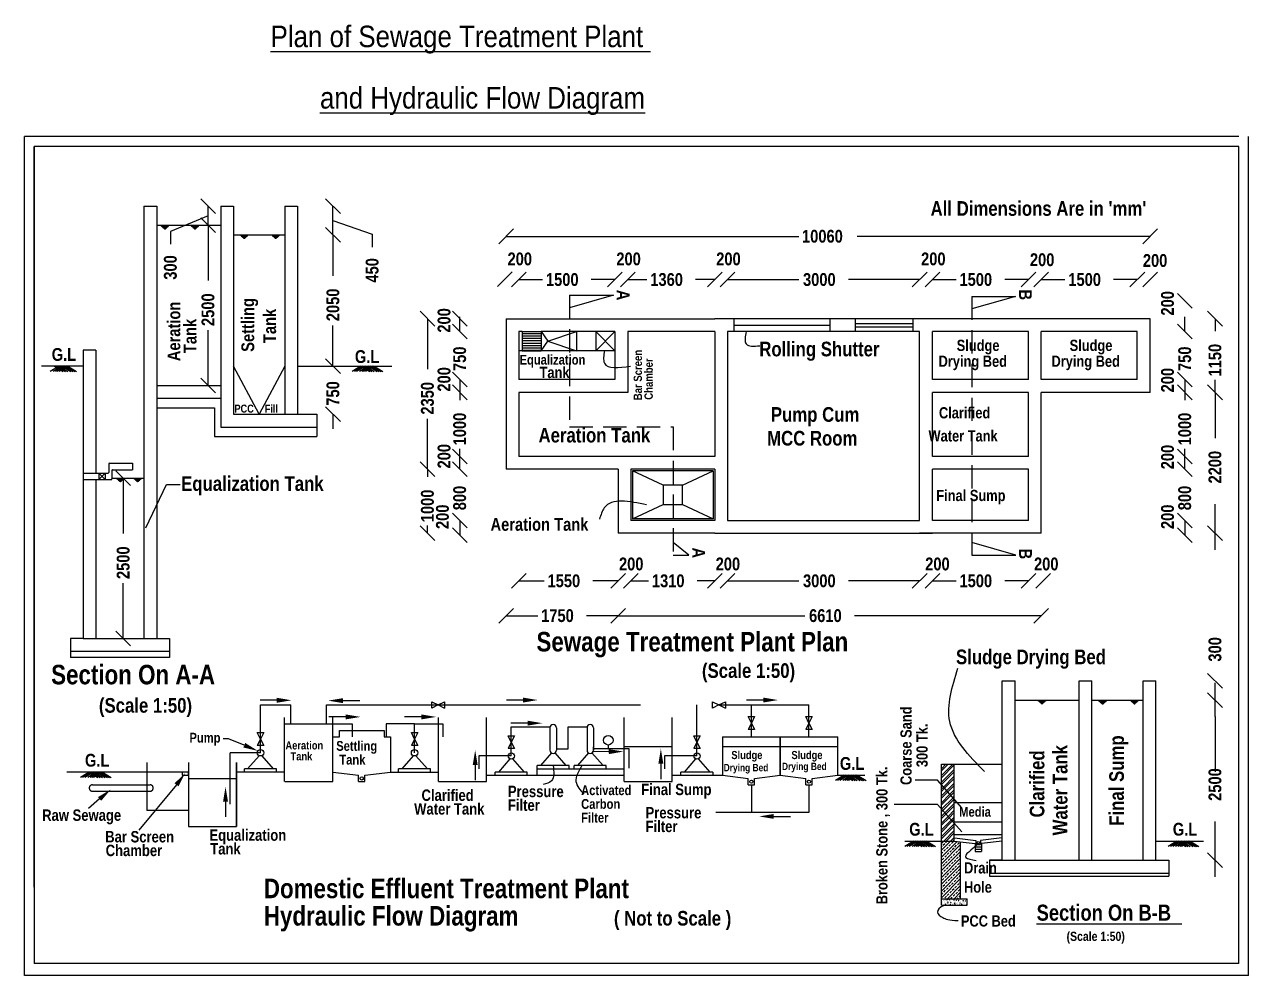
# Model space of a CAD drawing. Header units: metres. Extents: x 13.4 to 75.8, y 48.8 to 110.6.
# Drawn here: x 64.06 to 75.75, y 86.1 to 95.17 of the extents above; entities that cross this region are included whole.
import ezdxf

# ---------------------------------------------------------------- set-up
doc = ezdxf.new("R2010")
doc.units = ezdxf.units.M
doc.header["$MEASUREMENT"] = 0
doc.linetypes.add('ACAD_ISO02W100', pattern=[15, 12, -3])
doc.styles.add('HEAD', font='bgothm.ttf', dxfattribs={"width": 0.9, "height": 12})
doc.styles.get("Standard").update_dxf_attribs({"font": 'swisscb.ttf'})

# ---------------------------------------------------------------- blocks, each defined once
blk = doc.blocks.new('A$C4A1C751A')
for p, q in [((626.32, 432.45), (0, 432.45)), ((631.35, 0), (631.35, 432.45)), ((5.03, 427.42), (5.03, 6.2)), ((624.59, 427.42), (5.03, 427.42)), ((626.32, 427.42), (5.03, 427.42)), ((626.32, 6.2), (626.32, 427.42)), ((61.63, 396.64), (61.63, 173.75)), ((61.63, 396.64), (68.24, 396.64)), ((68.24, 396.64), (68.24, 173.75)), ((94.67, 391.68), (75.27, 383.6)), ((94.67, 386.73), (94.67, 396.64)), ((101.26, 396.64), (101.26, 282.72)), ((101.26, 396.64), (107.86, 396.64)), ((107.86, 396.64), (107.86, 289.32)), ((134.28, 396.64), (134.28, 289.32)), ((134.28, 396.64), (140.88, 396.64)), ((140.88, 396.64), (140.88, 289.32)), ((159.13, 381.78), (159.13, 396.64)), ((68.24, 386.73), (101.26, 386.73)), ((94.67, 386.73), (94.67, 358.25)), ((159.13, 389.21), (179.34, 382.1)), ((75.27, 383.6), (75.27, 377)), ((107.86, 381.78), (134.28, 381.78)), ((159.13, 381.78), (159.13, 360.73)), ((179.34, 382.1), (179.34, 375.5)), ((248.42, 381.02), (399.49, 381.02)), ((580.59, 381.02), (429.52, 381.02)), ((255.02, 358.72), (267.25, 358.72)), ((304.55, 358.72), (292.32, 358.72)), ((311.15, 358.72), (321.07, 358.72)), ((356.06, 358.72), (346.14, 358.72)), ((362.66, 358.72), (399.37, 358.72)), ((461.72, 358.72), (425.01, 358.72)), ((468.33, 358.72), (480.56, 358.72)), ((517.86, 358.72), (505.62, 358.72)), ((524.46, 358.72), (536.69, 358.72)), ((573.99, 358.72), (561.76, 358.72)), ((303.76, 350.63), (281.11, 344.16)), ((281.11, 350.63), (303.76, 350.63)), ((488.6, 350.06), (511.24, 350.06)), ((511.24, 350.06), (488.6, 343.59)), ((159.13, 314.09), (159.13, 335.14)), ((207.85, 338.57), (207.85, 312.57)), ((224.5, 331.97), (224.5, 339.56)), ((248.42, 338.57), (248.42, 260.98)), ((248.42, 338.57), (356.06, 338.57)), ((580.59, 338.57), (356.06, 338.57)), ((365.97, 331.97), (365.97, 338.57)), ((365.97, 335.27), (415.49, 335.27)), ((415.49, 331.97), (415.49, 338.57)), ((428.7, 331.97), (428.7, 338.57)), ((428.7, 336.1), (458.42, 336.1)), ((458.42, 331.97), (458.42, 338.57)), ((580.59, 300.6), (580.59, 338.57)), ((598.48, 331.97), (598.48, 339.56)), ((614.08, 338.57), (614.08, 332.12)), ((94.67, 304.18), (94.67, 332.66)), ((255.02, 331.97), (255.02, 307.2)), ((256.67, 331.97), (255.02, 331.97)), ((256.67, 331.97), (256.67, 322.06)), ((256.67, 331.97), (266.58, 331.97)), ((266.58, 330.8), (256.67, 330.8)), ((266.58, 329.56), (256.67, 329.56)), ((266.58, 328.32), (256.67, 328.32)), ((304.55, 331.97), (266.58, 331.97)), ((266.58, 331.97), (266.58, 322.06)), ((266.58, 331.97), (269.88, 327.01)), ((269.88, 327.01), (284.74, 331.97)), ((284.74, 331.97), (284.74, 322.06)), ((294.64, 331.97), (294.64, 322.06)), ((294.64, 322.06), (304.55, 331.97)), ((294.64, 331.97), (304.55, 322.06)), ((304.55, 331.97), (304.55, 307.2)), ((311.15, 331.97), (311.15, 300.6)), ((356.06, 331.97), (311.15, 331.97)), ((356.06, 331.97), (356.06, 267.58)), ((362.66, 331.97), (362.66, 234.56)), ((461.72, 331.97), (362.66, 331.97)), ((428.7, 334.44), (458.42, 334.44)), ((461.72, 234.56), (461.72, 331.97)), ((468.33, 307.2), (468.33, 331.97)), ((517.86, 331.97), (468.33, 331.97)), ((517.86, 307.2), (517.86, 331.97)), ((573.99, 331.97), (524.46, 331.97)), ((524.46, 307.2), (524.46, 331.97)), ((573.99, 307.2), (573.99, 331.97)), ((30.27, 322.34), (30.27, 173.75)), ((36.87, 322.34), (30.27, 322.34)), ((36.87, 322.34), (36.87, 258.94)), ((304.55, 322.06), (255.02, 322.06)), ((266.58, 327.08), (256.67, 327.08)), ((266.58, 325.85), (256.67, 325.85)), ((266.58, 324.61), (256.67, 324.61)), ((266.58, 323.37), (256.67, 323.37)), ((266.58, 322.13), (256.67, 322.13)), ((256.67, 322.06), (266.58, 322.06)), ((266.58, 322.06), (269.88, 327.01)), ((269.88, 327.01), (284.74, 322.06)), ((159.13, 314.09), (159.13, 321.68)), ((30.27, 314.09), (8.79, 314.09)), ((17.81, 314.09), (13.3, 311.28)), ((19.32, 314.09), (14.8, 311.28)), ((15.5, 314.09), (20.01, 311.28)), ((20.47, 314.09), (15.96, 311.28)), ((16.65, 314.09), (21.17, 311.28)), ((21.4, 314.09), (16.89, 311.28)), ((22.33, 314.09), (17.81, 311.28)), ((17.81, 314.09), (22.33, 311.28)), ((19.32, 314.09), (23.83, 311.28)), ((20.47, 314.09), (24.99, 311.28)), ((21.4, 314.09), (25.92, 311.28)), ((22.33, 314.09), (26.84, 311.28)), ((121.07, 289.32), (107.86, 314.09)), ((134.28, 314.09), (121.07, 289.32)), ((140.88, 314.09), (189.46, 314.09)), ((173.55, 314.09), (169.04, 311.28)), ((174.69, 314.09), (170.18, 311.28)), ((175.85, 314.09), (171.34, 311.28)), ((177.36, 314.09), (172.84, 311.28)), ((173.54, 314.09), (178.05, 311.28)), ((178.52, 314.09), (174, 311.28)), ((174.69, 314.09), (179.21, 311.28)), ((179.44, 314.09), (174.93, 311.28)), ((175.85, 314.09), (180.37, 311.28)), ((180.37, 314.09), (175.85, 311.28)), ((177.36, 314.09), (181.87, 311.28)), ((178.52, 314.09), (183.03, 311.28)), ((179.44, 314.09), (183.96, 311.28)), ((180.37, 314.09), (184.88, 311.28)), ((68.24, 304.18), (101.26, 304.18)), ((224.5, 307.2), (224.5, 299.61)), ((304.55, 307.2), (255.02, 307.2)), ((517.86, 307.2), (468.33, 307.2)), ((573.99, 307.2), (524.46, 307.2)), ((598.48, 307.2), (598.48, 299.61)), ((614.08, 300.6), (614.08, 307.05)), ((68.24, 297.58), (101.26, 297.58)), ((224.5, 300.6), (224.5, 296.62)), ((311.15, 300.6), (255.02, 300.6)), ((255.02, 300.6), (255.02, 267.58)), ((517.86, 300.6), (468.33, 300.6)), ((468.33, 267.58), (468.33, 300.6)), ((517.86, 267.58), (517.86, 300.6)), ((524.46, 227.96), (524.46, 300.6)), ((580.59, 300.6), (524.46, 300.6)), ((598.48, 300.6), (598.48, 296.62)), ((614.08, 300.6), (614.08, 277.07)), ((68.24, 292.62), (97.96, 292.62)), ((97.96, 292.62), (97.96, 277.77)), ((107.86, 289.32), (134.28, 289.32)), ((134.28, 289.32), (140.88, 289.32)), ((140.88, 289.32), (150.79, 289.32)), ((150.79, 289.32), (150.79, 277.77)), ((159.13, 289.32), (159.13, 281.73)), ((207.85, 260.98), (207.85, 286.98)), ((101.26, 282.72), (150.79, 282.72)), ((97.96, 277.77), (150.79, 277.77)), ((224.5, 267.58), (224.5, 271.56)), ((598.48, 267.58), (598.48, 271.56)), ((224.5, 260.98), (224.5, 268.57)), ((356.06, 267.58), (255.02, 267.58)), ((517.86, 267.58), (468.33, 267.58)), ((598.48, 260.98), (598.48, 268.57)), ((30.27, 258.94), (36.87, 258.94)), ((36.87, 258.94), (43.14, 258.94)), ((38.36, 258.94), (38.36, 255.64)), ((38.36, 258.94), (41.66, 255.64)), ((38.36, 255.64), (41.66, 258.94)), ((41.66, 258.94), (41.66, 255.64)), ((43.47, 263.7), (43.47, 259.27)), ((43.8, 264.03), (55.67, 264.03)), ((45.12, 260.39), (45.12, 255.97)), ((45.45, 260.73), (55.67, 260.73)), ((55.67, 264.03), (55.67, 260.73)), ((207.85, 260.98), (207.85, 257)), ((306.2, 260.98), (248.42, 260.98)), ((306.2, 260.98), (306.2, 227.96)), ((356.06, 260.98), (312.8, 260.98)), ((312.8, 260.98), (312.8, 234.56)), ((355.23, 260.15), (313.63, 260.15)), ((313.63, 260.15), (313.63, 235.39)), ((329.48, 252.72), (313.63, 260.15)), ((339.38, 252.72), (355.23, 260.15)), ((355.23, 260.15), (355.23, 235.39)), ((356.06, 260.98), (356.06, 234.56)), ((468.33, 234.56), (468.33, 260.98)), ((517.86, 260.98), (468.33, 260.98)), ((517.86, 234.56), (517.86, 260.98)), ((30.27, 255.64), (36.87, 255.64)), ((36.87, 255.64), (36.87, 173.75)), ((36.87, 255.64), (44.79, 255.64)), ((45.12, 256.3), (61.63, 256.3)), ((50.93, 256.3), (50.93, 227.82)), ((62.68, 230.85), (73.22, 253.09)), ((73.22, 253.09), (80.29, 253.09)), ((339.38, 252.72), (329.48, 252.72)), ((329.48, 252.72), (329.48, 242.82)), ((339.38, 242.82), (339.38, 252.72)), ((313.63, 235.39), (329.48, 242.82)), ((329.48, 242.82), (339.38, 242.82)), ((339.38, 242.82), (355.23, 235.39)), ((614.08, 219.43), (614.08, 242.96)), ((224.5, 234.56), (224.5, 226.97)), ((356.06, 234.56), (312.8, 234.56)), ((355.23, 235.39), (313.63, 235.39)), ((362.66, 234.56), (461.72, 234.56)), ((517.86, 234.56), (468.33, 234.56)), ((598.48, 234.56), (598.48, 226.97)), ((207.85, 227.96), (207.85, 231.93)), ((356.06, 227.96), (306.2, 227.96)), ((356.06, 227.96), (468.33, 227.96)), ((524.46, 227.96), (461.72, 227.96)), ((342.69, 216.67), (334.57, 223.15)), ((511.27, 216.67), (488.63, 223.15)), ((334.57, 216.67), (342.69, 216.67)), ((488.6, 216.67), (511.27, 216.67)), ((50.93, 173.75), (50.93, 202.24)), ((255.02, 203.41), (268.08, 203.41)), ((306.2, 203.41), (293.14, 203.41)), ((312.8, 203.41), (321.9, 203.41)), ((356.06, 203.41), (346.97, 203.41)), ((362.66, 203.41), (399.37, 203.41)), ((461.72, 203.41), (425.01, 203.41)), ((468.33, 203.41), (480.56, 203.41)), ((517.86, 203.41), (505.62, 203.41)), ((248.42, 185.46), (264.77, 185.46)), ((306.2, 185.46), (289.84, 185.46)), ((306.2, 185.46), (402.48, 185.46)), ((524.46, 185.46), (428.18, 185.46)), ((30.27, 173.75), (23.66, 173.75)), ((23.66, 173.75), (23.66, 167.15)), ((30.27, 173.75), (68.24, 173.75)), ((68.24, 173.75), (74.84, 173.75)), ((74.84, 173.75), (74.84, 163.85)), ((23.66, 167.15), (74.84, 167.15)), ((23.66, 167.15), (23.66, 163.85)), ((74.84, 163.85), (23.66, 163.85)), ((504.34, 59.41), (504.34, 151.86)), ((504.34, 151.86), (510.94, 151.86)), ((510.94, 59.41), (510.94, 151.86)), ((543.96, 59.41), (543.96, 151.86)), ((543.96, 151.86), (550.56, 151.86)), ((550.56, 59.41), (550.56, 151.86)), ((576.98, 59.41), (576.98, 151.86)), ((576.98, 151.86), (583.58, 151.86)), ((583.58, 59.41), (583.58, 151.86)), ((614.08, 143.33), (614.08, 150.93)), ((130.15, 141.87), (121.51, 141.87)), ((155.81, 129.66), (155.81, 139.49)), ((164.27, 141.69), (172.91, 141.69)), ((210.07, 137.84), (210.07, 141.14)), ((210.07, 141.14), (213.37, 139.49)), ((213.37, 139.49), (210.07, 137.84)), ((213.37, 139.49), (216.68, 141.14)), ((213.37, 139.49), (216.68, 137.84)), ((216.68, 141.14), (216.68, 137.84)), ((257.19, 141.99), (248.55, 141.99)), ((354.9, 141.14), (358.2, 139.49)), ((354.9, 137.84), (354.9, 141.14)), ((358.2, 139.49), (354.9, 137.84)), ((358.2, 139.49), (361.5, 141.14)), ((358.2, 139.49), (361.5, 137.84)), ((361.5, 141.14), (361.5, 137.84)), ((381.07, 141.99), (372.43, 141.99)), ((510.94, 141.96), (543.96, 141.96)), ((550.56, 141.96), (576.98, 141.96)), ((614.08, 133.43), (614.08, 143.33)), ((134.11, 99.94), (134.11, 132.96)), ((165.67, 133.3), (157.03, 133.3)), ((159.11, 99.94), (159.11, 132.96)), ((204.7, 133.3), (196.06, 133.3)), ((213.59, 99.94), (213.59, 132.96)), ((238.36, 99.94), (238.36, 132.96)), ((309.35, 99.94), (309.35, 132.96)), ((334.11, 99.94), (334.11, 132.96)), ((374.94, 130.13), (373.28, 133.44)), ((373.28, 133.44), (376.59, 133.44)), ((376.59, 133.44), (374.94, 130.13)), ((403, 133.44), (406.3, 133.44)), ((404.65, 130.13), (403, 133.44)), ((406.3, 133.44), (404.65, 130.13)), ((614.08, 133.43), (614.08, 104.95)), ((134.34, 129.66), (159.11, 129.66)), ((159.11, 129.66), (169.01, 129.66)), ((162.41, 123.06), (162.41, 126.36)), ((162.41, 126.36), (185.52, 126.36)), ((169.01, 129.66), (169.01, 123.06)), ((185.52, 126.36), (185.52, 123.06)), ((259.51, 130.07), (250.87, 130.07)), ((271.06, 127.69), (271.06, 116.14)), ((274.36, 127.69), (274.36, 116.14)), ((280.35, 116.76), (280.35, 128.16)), ((280.35, 128.16), (290.24, 128.16)), ((290.17, 127.69), (290.17, 116.14)), ((293.47, 127.69), (293.47, 116.14)), ((374.94, 130.13), (373.28, 126.83)), ((376.59, 126.83), (373.28, 126.83)), ((374.94, 130.13), (376.59, 126.83)), ((404.65, 130.13), (403, 126.83)), ((406.3, 126.83), (403, 126.83)), ((404.65, 130.13), (406.3, 126.83)), ((105.32, 122.06), (102.46, 122.06)), ((113.38, 118.7), (105.32, 122.06)), ((120.08, 125.18), (123.38, 125.18)), ((121.73, 121.88), (120.08, 125.18)), ((121.73, 121.88), (120.08, 118.58)), ((123.38, 125.18), (121.73, 121.88)), ((121.73, 121.88), (123.38, 118.58)), ((159.11, 123.06), (162.41, 123.06)), ((185.52, 123.06), (188.83, 123.06)), ((188.83, 123.06), (188.83, 104.9)), ((201.21, 121.88), (199.56, 125.18)), ((199.56, 125.18), (202.86, 125.18)), ((201.21, 121.88), (199.56, 118.58)), ((202.86, 125.18), (201.21, 121.88)), ((201.21, 121.88), (202.86, 118.58)), ((251.11, 120.23), (249.46, 123.53)), ((249.46, 123.53), (252.76, 123.53)), ((251.11, 120.23), (249.46, 116.93)), ((252.76, 123.53), (251.11, 120.23)), ((251.11, 120.23), (252.76, 116.93)), ((345.22, 123.53), (348.52, 123.53)), ((346.87, 120.23), (345.22, 123.53)), ((346.87, 120.23), (345.22, 116.93)), ((348.52, 123.53), (346.87, 120.23)), ((346.87, 120.23), (348.52, 116.93)), ((360.08, 123.06), (360.08, 103.25)), ((360.08, 123.06), (389.79, 123.06)), ((389.79, 103.25), (389.79, 123.06)), ((389.79, 123.06), (419.51, 123.06)), ((389.79, 123.06), (389.79, 103.25)), ((419.51, 103.25), (419.51, 123.06)), ((123.38, 118.58), (120.08, 118.58)), ((202.86, 118.58), (199.56, 118.58)), ((252.76, 116.93), (249.46, 116.93)), ((271.82, 114.74), (266.1, 108.2)), ((273.59, 114.74), (279.31, 108.2)), ((274.36, 116.76), (280.35, 116.76)), ((290.94, 114.74), (285.22, 108.2)), ((292.7, 114.74), (298.42, 108.2)), ((293.47, 116.14), (293.47, 117.79)), ((301.41, 115.4), (293.75, 115.37)), ((301.08, 118.81), (301.08, 116.96)), ((309.35, 118.11), (334.11, 118.11)), ((348.52, 116.93), (345.22, 116.93)), ((360.08, 118.11), (389.79, 118.11)), ((389.79, 118.11), (419.51, 118.11)), ((63.12, 109.85), (63.12, 85.09)), ((84.58, 109.85), (84.58, 76.83)), ((109.35, 109.85), (109.35, 76.83)), ((109.35, 76.83), (109.35, 109.85)), ((121.04, 113.3), (115.12, 106.55)), ((122.42, 113.3), (128.33, 106.55)), ((200.52, 113.3), (194.6, 106.55)), ((201.9, 113.3), (207.81, 106.55)), ((232.47, 108.59), (232.47, 100.63)), ((250.42, 111.65), (244.51, 104.9)), ((251.8, 111.65), (257.72, 104.9)), ((280.96, 108.2), (264.45, 108.2)), ((264.45, 103.25), (264.45, 108.2)), ((280.96, 106.55), (280.96, 108.2)), ((283.56, 106.55), (283.56, 108.2)), ((300.07, 108.2), (283.56, 108.2)), ((300.07, 106.55), (300.07, 108.2)), ((328.23, 109.25), (328.23, 101.29)), ((346.18, 111.65), (340.27, 104.9)), ((347.56, 111.65), (353.47, 104.9)), ((472.97, 36.29), (472.97, 108.94)), ((472.97, 108.94), (504.34, 108.94)), ((479.57, 69.31), (479.57, 108.94)), ((84.58, 104.9), (21.86, 104.9)), ((33.36, 104.9), (28.85, 102.09)), ((34.52, 104.9), (30.01, 102.09)), ((35.68, 104.9), (31.16, 102.09)), ((37.19, 104.9), (32.67, 102.09)), ((33.36, 104.9), (37.88, 102.09)), ((38.34, 104.9), (33.83, 102.09)), ((34.52, 104.9), (39.04, 102.09)), ((39.27, 104.9), (34.75, 102.09)), ((40.2, 104.9), (35.68, 102.09)), ((35.68, 104.9), (40.2, 102.09)), ((37.19, 104.9), (41.7, 102.09)), ((38.34, 104.9), (42.86, 102.09)), ((39.27, 104.9), (43.79, 102.09)), ((40.2, 104.9), (44.71, 102.09)), ((84.58, 104.9), (81.28, 104.9)), ((81.28, 104.9), (81.28, 103.25)), ((81.28, 103.25), (84.58, 103.25)), ((84.58, 103.25), (84.58, 104.9)), ((84.58, 101.6), (109.35, 101.6)), ((134.11, 104.9), (109.35, 104.9)), ((129.98, 106.55), (113.47, 106.55)), ((113.47, 104.9), (113.47, 106.55)), ((129.98, 104.9), (129.98, 106.55)), ((159.11, 104.9), (172.32, 103.25)), ((172.32, 99.94), (172.32, 103.25)), ((175.62, 103.25), (188.83, 104.9)), ((175.62, 99.94), (175.62, 103.25)), ((188.83, 104.9), (213.59, 104.9)), ((209.46, 106.55), (192.95, 106.55)), ((192.95, 104.9), (192.95, 106.55)), ((209.46, 104.9), (209.46, 106.55)), ((238.36, 99.94), (238.36, 103.25)), ((238.36, 103.25), (309.35, 103.25)), ((242.86, 103.25), (242.86, 104.9)), ((259.37, 104.9), (242.86, 104.9)), ((259.37, 103.25), (259.37, 104.9)), ((264.45, 106.55), (309.35, 106.55)), ((334.11, 103.25), (360.08, 103.25)), ((355.12, 104.9), (338.61, 104.9)), ((338.61, 103.25), (338.61, 104.9)), ((355.12, 104.9), (355.12, 103.25)), ((360.08, 103.25), (373.28, 101.6)), ((373.28, 98.29), (373.28, 101.6)), ((376.59, 101.6), (389.79, 103.25)), ((376.59, 98.29), (376.59, 101.6)), ((389.79, 103.25), (403, 101.6)), ((403, 98.29), (403, 101.6)), ((406.3, 101.6), (419.51, 103.25)), ((406.3, 98.29), (406.3, 101.6)), ((422.75, 103.25), (418.24, 100.44)), ((423.91, 103.25), (419.39, 100.44)), ((419.51, 103.25), (433.47, 103.25)), ((425.07, 103.25), (420.55, 100.44)), ((426.57, 103.25), (422.06, 100.44)), ((422.75, 103.25), (427.27, 100.44)), ((427.73, 103.25), (423.22, 100.44)), ((423.91, 103.25), (428.42, 100.44)), ((428.66, 103.25), (424.14, 100.44)), ((425.07, 103.25), (429.58, 100.44)), ((429.58, 103.25), (425.07, 100.44)), ((426.57, 103.25), (431.09, 100.44)), ((427.73, 103.25), (432.25, 100.44)), ((428.66, 103.25), (433.17, 100.44)), ((429.58, 103.25), (434.1, 100.44)), ((78.44, 98.3), (59.06, 74.97)), ((134.34, 99.94), (159.11, 99.94)), ((172.32, 99.94), (175.62, 99.94)), ((213.59, 99.94), (238.36, 99.94)), ((238.36, 99.94), (238.36, 100.28)), ((309.35, 99.94), (334.11, 99.94)), ((373.28, 98.29), (376.59, 98.29)), ((403, 98.29), (406.3, 98.29)), ((470.86, 100.62), (459.33, 100.62)), ((483.53, 86.48), (470.86, 100.62)), ((38.75, 91.01), (32.95, 86.08)), ((103.71, 89.67), (103.71, 81.71)), ((479.57, 89.12), (504.34, 89.12)), ((84.58, 85.09), (63.12, 85.09)), ((470.86, 88.12), (448.57, 88.12)), ((483.53, 73.99), (470.86, 88.12)), ((84.58, 76.83), (109.35, 76.83)), ((386.51, 82), (395.15, 82)), ((479.57, 79.22), (504.34, 79.22)), ((614.08, 50.88), (614.08, 79.36)), ((479.57, 72.61), (504.34, 72.61)), ((479.78, 70.95), (490.72, 69.58)), ((490.72, 69.58), (490.72, 67.47)), ((504.13, 70.95), (493.19, 69.58)), ((493.19, 69.58), (493.19, 67.47)), ((458.51, 69.31), (454, 66.5)), ((454.05, 69.31), (479.57, 69.31)), ((459.67, 69.31), (455.16, 66.5)), ((460.83, 69.31), (456.31, 66.5)), ((462.34, 69.31), (457.82, 66.5)), ((458.51, 69.31), (463.03, 66.5)), ((463.49, 69.31), (458.98, 66.5)), ((459.67, 69.31), (464.19, 66.5)), ((464.42, 69.31), (459.9, 66.5)), ((460.83, 69.31), (465.35, 66.5)), ((465.35, 69.31), (460.83, 66.5)), ((462.34, 69.31), (466.85, 66.5)), ((463.49, 69.31), (468.01, 66.5)), ((464.42, 69.31), (468.94, 66.5)), ((465.35, 69.31), (469.86, 66.5)), ((479.57, 69.31), (490.3, 67.97)), ((482.87, 39.59), (482.87, 68.9)), ((490.3, 67.97), (490.3, 64)), ((490.3, 66.31), (493.61, 66.31)), ((490.3, 65.15), (493.61, 65.15)), ((490.3, 64), (493.61, 64)), ((490.72, 67.47), (493.19, 67.47)), ((504.34, 69.31), (493.61, 67.97)), ((493.61, 67.97), (493.61, 64)), ((583.58, 69.31), (608.06, 69.31)), ((594.46, 69.31), (589.95, 66.5)), ((595.62, 69.31), (591.11, 66.5)), ((596.78, 69.31), (592.27, 66.5)), ((598.29, 69.31), (593.77, 66.5)), ((594.46, 69.31), (598.98, 66.5)), ((599.44, 69.31), (594.93, 66.5)), ((595.62, 69.31), (600.14, 66.5)), ((600.37, 69.31), (595.86, 66.5)), ((601.3, 69.31), (596.78, 66.5)), ((596.78, 69.31), (601.3, 66.5)), ((598.29, 69.31), (602.8, 66.5)), ((599.44, 69.31), (603.96, 66.5)), ((600.37, 69.31), (604.89, 66.5)), ((601.3, 69.31), (605.81, 66.5)), ((504.34, 59.41), (497.73, 59.41)), ((497.73, 59.41), (497.73, 51.15)), ((497.73, 59.41), (590.19, 59.41)), ((590.19, 59.41), (590.19, 51.15)), ((497.73, 52.8), (590.19, 52.8)), ((497.73, 51.15), (590.19, 51.15)), ((472.97, 39.59), (486.18, 39.59)), ((486.18, 36.29), (486.18, 39.59)), ((472.97, 36.29), (486.18, 36.29)), ((522.07, 26.62), (597.04, 26.62)), ((631.35, 0), (0, 0)), ((626.32, 6.2), (5.03, 6.2))]:
    blk.add_line(p, q)
at = {"color": 7}
for p, q in [((0, 0), (0, 432.45)), ((5.03, 45.49), (5.03, 427.42))]:
    blk.add_line(p, q, dxfattribs=at)
at = {"color": 0}
for p, q in [((98.47, 392.84), (90.88, 400.43)), ((162.92, 392.84), (155.33, 400.43)), ((98.47, 382.93), (90.88, 390.53)), ((90.88, 390.53), (98.47, 382.93)), ((162.92, 377.98), (155.33, 385.57)), ((155.33, 385.57), (162.92, 377.98)), ((252.21, 384.82), (244.62, 377.22)), ((576.79, 377.22), (584.39, 384.82)), ((258.82, 362.52), (251.22, 354.93)), ((300.75, 354.93), (308.35, 362.52)), ((314.95, 362.52), (307.36, 354.93)), ((352.26, 354.93), (359.86, 362.52)), ((366.46, 362.52), (358.87, 354.93)), ((457.92, 354.93), (465.52, 362.52)), ((472.12, 362.52), (464.53, 354.93)), ((514.06, 354.93), (521.65, 362.52)), ((528.26, 362.52), (520.66, 354.93)), ((570.19, 354.93), (577.79, 362.52)), ((211.65, 334.77), (204.06, 342.37)), ((617.88, 334.77), (610.28, 342.37)), ((220.7, 335.76), (228.3, 328.17)), ((594.68, 335.76), (602.28, 328.17)), ((155.33, 317.88), (162.92, 310.29)), ((155.33, 317.88), (162.92, 310.29)), ((228.3, 303.41), (220.7, 311)), ((602.28, 303.41), (594.68, 311)), ((90.88, 307.98), (98.47, 300.38)), ((228.3, 296.8), (220.7, 304.4)), ((602.28, 296.8), (594.68, 304.4)), ((610.28, 304.4), (617.88, 296.8)), ((617.88, 296.8), (610.28, 304.4)), ((162.92, 285.53), (155.33, 293.12)), ((220.7, 271.38), (228.3, 263.78)), ((594.68, 271.38), (602.28, 263.78)), ((54.72, 252.51), (47.13, 260.1)), ((204.06, 264.77), (211.65, 257.18)), ((211.65, 257.18), (204.06, 264.77)), ((220.7, 264.77), (228.3, 257.18)), ((594.68, 264.77), (602.28, 257.18)), ((228.3, 230.76), (220.7, 238.36)), ((602.28, 230.76), (594.68, 238.36)), ((204.06, 231.75), (211.65, 224.16)), ((610.28, 231.75), (617.88, 224.16)), ((258.82, 207.21), (251.22, 199.61)), ((302.4, 199.61), (310, 207.21)), ((316.6, 207.21), (309.01, 199.61)), ((352.26, 199.61), (359.86, 207.21)), ((366.46, 207.21), (358.87, 199.61)), ((457.92, 199.61), (465.52, 207.21)), ((472.12, 207.21), (464.53, 199.61)), ((514.06, 199.61), (521.65, 207.21)), ((252.21, 189.26), (244.62, 181.66)), ((310, 189.26), (302.4, 181.66)), ((302.4, 181.66), (310, 189.26)), ((520.66, 181.66), (528.26, 189.26)), ((47.13, 177.55), (54.72, 169.96)), ((617.88, 148.06), (610.28, 155.66)), ((617.88, 138.16), (610.28, 145.75)), ((610.28, 145.75), (617.88, 138.16)), ((610.28, 63.2), (617.88, 55.61))]:
    blk.add_line(p, q, dxfattribs=at)
at = {"color": 8}
for p, q in [((74.51, 386.38), (70.37, 386.38)), ((74.36, 386.25), (70.51, 386.25)), ((74.21, 386.12), (70.66, 386.12)), ((74.07, 385.99), (70.81, 385.99)), ((73.92, 385.85), (70.96, 385.85)), ((73.77, 385.72), (71.11, 385.72)), ((73.62, 385.59), (71.25, 385.59)), ((73.47, 385.46), (71.4, 385.46)), ((73.33, 385.33), (71.55, 385.33)), ((73.18, 385.19), (71.7, 385.19)), ((90.01, 386.38), (85.87, 386.38)), ((89.87, 386.25), (86.02, 386.25)), ((89.72, 386.12), (86.16, 386.12)), ((89.57, 385.99), (86.31, 385.99)), ((89.42, 385.85), (86.46, 385.85)), ((89.27, 385.72), (86.61, 385.72)), ((89.13, 385.59), (86.76, 385.59)), ((88.98, 385.46), (86.9, 385.46)), ((88.83, 385.33), (87.05, 385.33)), ((88.68, 385.19), (87.2, 385.19)), ((73.03, 385.06), (71.85, 385.06)), ((72.88, 384.93), (71.99, 384.93)), ((72.73, 384.8), (72.14, 384.8)), ((72.59, 384.67), (72.29, 384.67)), ((88.53, 385.06), (87.35, 385.06)), ((88.39, 384.93), (87.5, 384.93)), ((88.24, 384.8), (87.65, 384.8)), ((88.09, 384.67), (87.79, 384.67)), ((115.41, 381.55), (111.26, 381.55)), ((115.26, 381.42), (111.41, 381.42)), ((115.11, 381.29), (111.56, 381.29)), ((114.96, 381.15), (111.71, 381.15)), ((114.81, 381.02), (111.85, 381.02)), ((114.67, 380.89), (112, 380.89)), ((114.52, 380.76), (112.15, 380.76)), ((114.37, 380.63), (112.3, 380.63)), ((114.22, 380.49), (112.45, 380.49)), ((114.07, 380.36), (112.59, 380.36)), ((113.93, 380.23), (112.74, 380.23)), ((113.78, 380.1), (112.89, 380.1)), ((113.63, 379.96), (113.04, 379.96)), ((113.48, 379.83), (113.19, 379.83)), ((131.68, 381.55), (127.53, 381.55)), ((131.53, 381.42), (127.68, 381.42)), ((131.38, 381.29), (127.83, 381.29)), ((131.23, 381.15), (127.97, 381.15)), ((131.08, 381.02), (128.12, 381.02)), ((130.93, 380.89), (128.27, 380.89)), ((130.79, 380.76), (128.42, 380.76)), ((130.64, 380.63), (128.57, 380.63)), ((130.49, 380.49), (128.71, 380.49)), ((130.34, 380.36), (128.86, 380.36)), ((130.19, 380.23), (129.01, 380.23)), ((130.05, 380.1), (129.16, 380.1)), ((129.9, 379.96), (129.31, 379.96)), ((129.75, 379.83), (129.45, 379.83)), ((51.51, 256.17), (47.36, 256.17)), ((51.36, 256.04), (47.51, 256.04)), ((51.21, 255.91), (47.66, 255.91)), ((51.07, 255.77), (47.81, 255.77)), ((50.92, 255.64), (47.96, 255.64)), ((50.77, 255.51), (48.1, 255.51)), ((50.62, 255.38), (48.25, 255.38)), ((50.47, 255.25), (48.4, 255.25)), ((50.33, 255.11), (48.55, 255.11)), ((50.18, 254.98), (48.7, 254.98)), ((50.03, 254.85), (48.84, 254.85)), ((49.88, 254.72), (48.99, 254.72)), ((49.73, 254.58), (49.14, 254.58)), ((49.58, 254.45), (49.29, 254.45)), ((60.45, 256.17), (56.31, 256.17)), ((60.31, 256.04), (56.46, 256.04)), ((60.16, 255.91), (56.61, 255.91)), ((60.01, 255.77), (56.75, 255.77)), ((59.86, 255.64), (56.9, 255.64)), ((59.71, 255.51), (57.05, 255.51)), ((59.57, 255.38), (57.2, 255.38)), ((59.42, 255.25), (57.35, 255.25)), ((59.27, 255.11), (57.49, 255.11)), ((59.12, 254.98), (57.64, 254.98)), ((58.97, 254.85), (57.79, 254.85)), ((58.83, 254.72), (57.94, 254.72)), ((58.68, 254.58), (58.09, 254.58)), ((58.53, 254.45), (58.23, 254.45)), ((526.9, 141.67), (522.76, 141.67)), ((526.76, 141.54), (522.91, 141.54)), ((526.61, 141.41), (523.05, 141.41)), ((526.46, 141.27), (523.2, 141.27)), ((526.31, 141.14), (523.35, 141.14)), ((526.16, 141.01), (523.5, 141.01)), ((526.02, 140.88), (523.65, 140.88)), ((525.87, 140.74), (523.79, 140.74)), ((525.72, 140.61), (523.94, 140.61)), ((525.57, 140.48), (524.09, 140.48)), ((525.42, 140.35), (524.24, 140.35)), ((525.28, 140.22), (524.39, 140.22)), ((525.13, 140.08), (524.54, 140.08)), ((524.98, 139.95), (524.68, 139.95)), ((558.03, 141.67), (553.89, 141.67)), ((557.88, 141.54), (554.03, 141.54)), ((557.73, 141.41), (554.18, 141.41)), ((558.34, 141.67), (554.19, 141.67)), ((557.59, 141.27), (554.33, 141.27)), ((558.19, 141.54), (554.34, 141.54)), ((557.44, 141.14), (554.48, 141.14)), ((558.04, 141.41), (554.49, 141.41)), ((557.29, 141.01), (554.63, 141.01)), ((557.89, 141.27), (554.64, 141.27)), ((557.14, 140.88), (554.77, 140.88)), ((557.75, 141.14), (554.78, 141.14)), ((556.99, 140.74), (554.92, 140.74)), ((557.6, 141.01), (554.93, 141.01)), ((556.85, 140.61), (555.07, 140.61)), ((557.45, 140.88), (555.08, 140.88)), ((556.7, 140.48), (555.22, 140.48)), ((557.3, 140.74), (555.23, 140.74)), ((556.55, 140.35), (555.37, 140.35)), ((557.15, 140.61), (555.38, 140.61)), ((556.4, 140.22), (555.51, 140.22)), ((557, 140.48), (555.52, 140.48)), ((556.25, 140.08), (555.66, 140.08)), ((556.86, 140.35), (555.67, 140.35)), ((556.11, 139.95), (555.81, 139.95)), ((556.71, 140.22), (555.82, 140.22)), ((556.56, 140.08), (555.97, 140.08)), ((556.41, 139.95), (556.12, 139.95)), ((574.61, 141.67), (570.46, 141.67)), ((574.46, 141.54), (570.61, 141.54)), ((574.31, 141.41), (570.76, 141.41)), ((574.16, 141.27), (570.9, 141.27)), ((574.01, 141.14), (571.05, 141.14)), ((573.87, 141.01), (571.2, 141.01)), ((573.72, 140.88), (571.35, 140.88)), ((573.57, 140.74), (571.5, 140.74)), ((573.42, 140.61), (571.64, 140.61)), ((573.27, 140.48), (571.79, 140.48)), ((573.13, 140.35), (571.94, 140.35)), ((572.98, 140.22), (572.09, 140.22)), ((572.83, 140.08), (572.24, 140.08)), ((572.68, 139.95), (572.39, 139.95))]:
    blk.add_line(p, q, dxfattribs=at)
at = {"color": 0, "linetype": 'ByBlock'}
for p, q in [((243.92, 355.21), (251.51, 362.81)), ((576.79, 354.93), (584.39, 362.52)), ((602.28, 344.02), (594.68, 351.61)), ((228.3, 334.77), (220.7, 342.37)), ((228.3, 223.17), (220.7, 230.76)), ((602.28, 223.17), (594.68, 230.76)), ((521.65, 199.61), (529.25, 207.21))]:
    blk.add_line(p, q, dxfattribs=at)
at = {"linetype": 'ACAD_ISO02W100'}
for p, q in [((281.11, 350.63), (281.11, 282.76)), ((488.6, 350.06), (488.6, 216.67)), ((281.11, 282.76), (334.57, 282.76)), ((334.57, 282.76), (334.57, 216.67))]:
    blk.add_line(p, q, dxfattribs=at)
at = {"linetype": 'ACAD_ISO02W100', "ltscale": 13.5}
for p, q in [((121.73, 114.8), (121.73, 139.49)), ((121.73, 139.49), (137.41, 139.49)), ((137.41, 129.66), (137.41, 139.49)), ((155.81, 139.49), (404.65, 139.49)), ((346.87, 113.15), (346.87, 139.49)), ((374.94, 123.06), (374.94, 139.49)), ((404.65, 123.06), (404.65, 139.49)), ((201.21, 129.66), (186.56, 129.66)), ((186.56, 129.66), (186.56, 123.06)), ((201.21, 114.8), (201.21, 129.66)), ((201.21, 129.66), (215.85, 129.66)), ((215.85, 129.66), (215.85, 123.06)), ((251.11, 113.15), (251.11, 128.16)), ((251.11, 128.16), (271.12, 128.16)), ((121.73, 114.8), (106.04, 114.8)), ((106.04, 88.39), (106.04, 114.8)), ((293.47, 116.96), (311.75, 116.96)), ((311.75, 116.96), (311.75, 106.89)), ((251.11, 113.15), (234.33, 113.15)), ((234.33, 113.15), (234.33, 106.61)), ((346.87, 113.15), (330.09, 113.15)), ((330.09, 113.15), (330.09, 106.61)), ((374.94, 98.29), (374.94, 83.98)), ((404.65, 98.29), (404.65, 83.98)), ((404.65, 83.98), (356.67, 83.98))]:
    blk.add_line(p, q, dxfattribs=at)
at = {"color": 5}
for p, q in [((472.97, 106.59), (475.31, 108.94)), ((472.97, 103.09), (478.81, 108.94)), ((472.97, 108.93), (472.97, 108.94)), ((472.97, 105.43), (476.48, 108.94)), ((472.97, 101.93), (479.57, 108.53)), ((472.97, 99.59), (479.57, 106.19)), ((472.97, 98.42), (479.57, 105.03)), ((474, 97.11), (479.57, 102.69)), ((474.55, 96.5), (479.57, 101.52)), ((472.97, 96.09), (474, 97.11)), ((472.97, 94.92), (474.55, 96.5)), ((472.97, 92.59), (475.65, 95.27)), ((475.65, 95.27), (479.57, 99.19)), ((476.2, 94.65), (479.57, 98.02)), ((477.31, 93.42), (479.57, 95.69)), ((472.97, 91.42), (476.2, 94.65)), ((472.97, 89.08), (477.31, 93.42)), ((472.97, 87.92), (477.86, 92.81)), ((473.06, 85.67), (478.96, 91.58)), ((473.61, 85.05), (479.51, 90.96)), ((474.71, 83.82), (479.57, 88.68)), ((477.86, 92.81), (479.57, 94.52)), ((478.96, 91.58), (479.57, 92.19)), ((479.51, 90.96), (479.57, 91.02)), ((472.97, 85.58), (473.06, 85.67)), ((472.97, 84.41), (473.61, 85.05)), ((472.97, 82.08), (474.71, 83.82)), ((472.97, 80.91), (475.26, 83.21)), ((475.26, 83.21), (479.57, 87.52)), ((476.37, 81.98), (479.57, 85.18)), ((476.92, 81.36), (479.57, 84.01)), ((472.97, 78.58), (476.37, 81.98)), ((472.97, 77.41), (476.92, 81.36)), ((472.97, 75.07), (478.02, 80.13)), ((472.97, 73.91), (478.57, 79.51)), ((472.97, 71.57), (479.57, 78.18)), ((472.97, 70.4), (479.57, 77.01)), ((478.02, 80.13), (479.57, 81.68)), ((478.57, 79.51), (479.57, 80.51)), ((474.21, 69.31), (479.57, 74.67)), ((475.38, 69.31), (479.57, 73.51)), ((477.71, 69.31), (479.57, 71.17)), ((478.88, 69.31), (479.57, 70)), ((472.97, 68.07), (474.21, 69.31)), ((472.97, 64.57), (477.71, 69.31)), ((472.97, 61.07), (481.03, 69.13)), ((472.97, 57.56), (482.87, 67.47)), ((472.97, 66.32), (473.33, 66.68)), ((472.97, 54.06), (482.87, 63.97)), ((472.97, 62.82), (473.76, 63.61)), ((473.76, 67.11), (474.64, 67.99)), ((474.2, 64.05), (475.08, 64.92)), ((475.08, 68.43), (475.95, 69.3)), ((475.51, 65.36), (476.39, 66.24)), ((475.95, 62.3), (476.83, 63.17)), ((476.83, 66.68), (477.7, 67.55)), ((477.27, 63.61), (478.14, 64.49)), ((478.14, 67.99), (479.02, 68.86)), ((478.58, 64.92), (479.45, 65.8)), ((479.45, 69.3), (479.46, 69.31)), ((479.89, 66.24), (480.77, 67.11)), ((480.33, 63.17), (481.21, 64.05)), ((481.21, 67.55), (482.08, 68.43)), ((481.64, 64.49), (482.52, 65.36)), ((482.52, 68.86), (482.59, 68.94)), ((472.97, 50.56), (482.87, 60.46)), ((472.97, 47.06), (482.87, 56.96)), ((473.33, 59.67), (474.2, 60.55)), ((473.76, 56.61), (474.64, 57.48)), ((474.64, 60.98), (475.51, 61.86)), ((475.08, 57.92), (475.95, 58.8)), ((476.39, 59.23), (477.27, 60.11)), ((476.83, 56.17), (477.7, 57.04)), ((477.7, 60.55), (478.58, 61.42)), ((478.14, 57.48), (479.02, 58.36)), ((479.02, 61.86), (479.89, 62.74)), ((479.45, 58.8), (480.33, 59.67)), ((480.77, 60.11), (481.64, 60.98)), ((481.21, 57.04), (482.08, 57.92)), ((482.08, 61.42), (482.87, 62.22)), ((482.52, 58.36), (482.87, 58.71)), ((472.97, 55.81), (473.33, 56.17)), ((472.97, 43.55), (482.87, 53.46)), ((472.97, 52.31), (473.76, 53.1)), ((474.2, 53.54), (475.08, 54.42)), ((474.64, 50.48), (475.51, 51.35)), ((475.51, 54.86), (476.39, 55.73)), ((475.95, 51.79), (476.83, 52.67)), ((477.27, 53.1), (478.14, 53.98)), ((477.7, 50.04), (478.58, 50.92)), ((478.58, 54.42), (479.45, 55.29)), ((479.02, 51.35), (479.89, 52.23)), ((479.89, 55.73), (480.77, 56.61)), ((480.33, 52.67), (481.21, 53.54)), ((481.64, 53.98), (482.52, 54.86)), ((482.08, 50.92), (482.87, 51.71)), ((472.97, 40.05), (482.87, 49.96)), ((472.97, 45.31), (473.33, 45.66)), ((473.33, 49.16), (474.2, 50.04)), ((473.76, 46.1), (474.64, 46.98)), ((475.08, 47.41), (475.95, 48.29)), ((475.51, 44.35), (476.39, 45.22)), ((476.01, 39.59), (482.87, 46.46)), ((476.39, 48.73), (477.27, 49.6)), ((476.83, 45.66), (477.7, 46.54)), ((478.14, 46.98), (479.02, 47.85)), ((478.58, 43.91), (479.45, 44.79)), ((479.45, 48.29), (480.33, 49.16)), ((479.89, 45.22), (480.77, 46.1)), ((480.77, 49.6), (481.64, 50.48)), ((481.21, 46.54), (482.08, 47.41)), ((481.64, 43.47), (482.52, 44.35)), ((482.52, 47.85), (482.87, 48.21)), ((472.97, 41.8), (473.76, 42.6)), ((474.2, 43.04), (475.08, 43.91)), ((474.64, 39.97), (475.51, 40.85)), ((475.95, 41.28), (476.83, 42.16)), ((477.27, 42.6), (478.14, 43.47)), ((477.76, 39.59), (478.58, 40.41)), ((479.02, 40.85), (479.89, 41.72)), ((479.52, 39.59), (482.87, 42.95)), ((480.33, 42.16), (481.21, 43.04)), ((481.27, 39.59), (481.64, 39.97)), ((482.08, 40.41), (482.87, 41.2))]:
    blk.add_line(p, q, dxfattribs=at)
at = {"linetype": 'ACAD_ISO02W100', "ltscale": 10}
for p, q in [((35.05, 98.29), (64.77, 98.29)), ((35.05, 94.99), (64.77, 94.99))]:
    blk.add_line(p, q, dxfattribs=at)
at = {"color": 1}
for p, q in [((472.97, 37.95), (473.19, 38.04)), ((472.97, 37.94), (473.12, 37.84)), ((473.12, 37.84), (473.19, 38.04)), ((473.27, 39.21), (473.27, 39.21)), ((474.11, 38.67), (474.11, 38.67)), ((474.14, 38.64), (474.14, 38.64)), ((474.35, 38.03), (474.35, 38.03)), ((474.39, 39.13), (474.39, 39.13)), ((474.64, 39.25), (474.8, 39.44)), ((474.64, 39.25), (474.83, 39.23)), ((474.83, 39.23), (474.8, 39.44)), ((475.03, 39.13), (475.03, 39.13)), ((475.73, 39.01), (475.96, 39.1)), ((475.73, 39.01), (475.9, 38.9)), ((475.9, 38.9), (475.97, 39.1)), ((476.02, 38.24), (476.02, 38.24)), ((476.06, 39.34), (476.06, 39.34)), ((476.06, 38.98), (476.06, 38.98)), ((476.17, 37.71), (476.43, 37.98)), ((476.19, 38.94), (476.19, 38.94)), ((476.47, 37.66), (476.43, 37.98)), ((476.8, 39.06), (476.8, 39.06)), ((477.01, 39.04), (477.16, 39.23)), ((477.01, 39.04), (477.2, 39.02)), ((477.02, 39.05), (477.02, 39.05)), ((477.2, 39.02), (477.16, 39.23)), ((477.4, 37.91), (477.4, 37.91)), ((477.74, 38.49), (477.74, 38.49)), ((477.78, 39.59), (477.78, 39.59)), ((477.99, 39.31), (477.99, 39.31)), ((478.27, 39.22), (478.27, 39.22)), ((478.56, 38.98), (478.56, 38.98)), ((479.37, 38.83), (479.53, 39.02)), ((479.37, 38.83), (479.57, 38.82)), ((479.43, 38.72), (479.43, 38.72)), ((479.49, 38.19), (479.49, 38.19)), ((479.57, 38.81), (479.53, 39.02)), ((480.31, 38.3), (480.31, 38.3)), ((480.32, 38.91), (480.32, 38.91)), ((480.36, 39.49), (480.36, 39.49)), ((480.48, 38.75), (480.71, 38.84)), ((480.48, 38.75), (480.64, 38.64)), ((480.64, 38.64), (480.71, 38.84)), ((481.1, 38.93), (481.1, 38.93)), ((481.57, 38.46), (481.57, 38.46)), ((481.71, 38), (481.71, 38)), ((481.74, 38.63), (481.9, 38.82)), ((481.74, 38.63), (481.94, 38.61)), ((481.94, 38.61), (481.9, 38.81)), ((482.08, 38.83), (482.08, 38.83)), ((482.78, 38.08), (482.78, 38.08)), ((482.82, 39.18), (482.82, 39.18)), ((483.63, 38.33), (483.63, 38.33)), ((483.65, 38.74), (483.65, 38.74)), ((483.85, 38.76), (483.85, 38.76)), ((484.11, 38.42), (484.27, 38.61)), ((484.11, 38.42), (484.31, 38.4)), ((484.31, 38.4), (484.27, 38.61)), ((484.47, 38.31), (484.47, 38.31)), ((484.48, 38.84), (484.48, 38.84)), ((484.51, 39.41), (484.51, 39.41)), ((485.22, 38.48), (485.46, 38.57)), ((485.22, 38.48), (485.39, 38.37)), ((485.39, 38.37), (485.46, 38.57)), ((485.56, 38.66), (485.56, 38.66)), ((485.61, 38.68), (485.61, 38.68)), ((485.73, 39.01), (485.73, 39.01)), ((486.14, 38.53), (486.14, 38.53)), ((473.24, 37.37), (473.24, 37.37)), ((473.32, 37.07), (473.32, 37.07)), ((474, 36.67), (474, 36.67)), ((474.31, 36.93), (474.31, 36.93)), ((474.39, 37.44), (474.39, 37.44)), ((474.46, 36.34), (474.46, 36.34)), ((474.93, 36.62), (475.16, 36.71)), ((474.93, 36.62), (475.09, 36.51)), ((475.09, 37), (475.09, 37)), ((475.09, 36.76), (475.25, 36.95)), ((475.09, 36.76), (475.29, 36.75)), ((475.09, 36.51), (475.16, 36.71)), ((475.29, 36.74), (475.25, 36.95)), ((475.28, 36.45), (475.28, 36.45)), ((475.33, 37.64), (475.33, 37.64)), ((475.93, 37.01), (475.93, 37.01)), ((475.98, 37.14), (475.98, 37.14)), ((476.15, 37.75), (476.15, 37.75)), ((476.15, 37.37), (476.15, 37.37)), ((476.17, 37.71), (476.47, 37.66)), ((476.53, 36.61), (476.53, 36.61)), ((476.85, 36.93), (476.85, 36.93)), ((477.46, 36.56), (477.62, 36.75)), ((477.46, 36.56), (477.66, 36.54)), ((477.66, 36.54), (477.62, 36.74)), ((477.7, 37.68), (477.94, 37.77)), ((477.7, 37.68), (477.87, 37.57)), ((477.7, 37.39), (477.7, 37.39)), ((477.85, 37.34), (477.85, 37.34)), ((477.87, 37.57), (477.94, 37.77)), ((477.92, 37.29), (477.92, 37.29)), ((478.61, 36.85), (478.61, 36.85)), ((478.62, 36.89), (478.62, 36.89)), ((478.65, 36.61), (478.65, 36.61)), ((479.35, 36.52), (479.35, 36.52)), ((479.39, 37.62), (479.39, 37.62)), ((479.45, 36.99), (479.45, 36.99)), ((479.68, 37.22), (479.68, 37.22)), ((479.68, 36.35), (479.91, 36.44)), ((479.68, 36.35), (479.77, 36.29)), ((479.7, 37.16), (479.95, 37.43)), ((479.7, 37.16), (479.99, 37.12)), ((479.78, 37.67), (479.78, 37.67)), ((479.83, 36.35), (479.99, 36.54)), ((479.83, 36.35), (480.03, 36.33)), ((479.86, 36.29), (479.91, 36.44)), ((479.99, 37.12), (479.95, 37.43)), ((480.03, 36.33), (479.99, 36.54)), ((480.38, 36.78), (480.38, 36.78)), ((480.57, 36.94), (480.57, 36.94)), ((480.7, 37.16), (480.7, 37.16)), ((481.02, 36.74), (481.02, 36.74)), ((481.06, 37.83), (481.06, 37.83)), ((481.44, 37.15), (481.44, 37.15)), ((482.14, 36.7), (482.14, 36.7)), ((482.33, 36.29), (482.36, 36.33)), ((482.37, 36.29), (482.36, 36.33)), ((482.45, 37.42), (482.68, 37.51)), ((482.45, 37.42), (482.61, 37.31)), ((482.5, 37.27), (482.5, 37.27)), ((482.61, 37.31), (482.68, 37.51)), ((482.74, 36.98), (482.74, 36.98)), ((482.78, 37.43), (482.78, 37.43)), ((483.2, 37.07), (483.2, 37.07)), ((483.22, 36.62), (483.48, 36.88)), ((483.22, 36.62), (483.51, 36.57)), ((483.51, 36.57), (483.48, 36.88)), ((483.61, 37.54), (483.61, 37.54)), ((483.9, 36.63), (483.9, 36.63)), ((483.99, 36.4), (483.99, 36.4)), ((484.42, 37.6), (484.42, 37.6)), ((484.43, 37.22), (484.43, 37.22)), ((484.86, 37.71), (484.86, 37.71)), ((484.97, 37), (484.97, 37)), ((485.66, 36.55), (485.66, 36.55)), ((485.68, 36.45), (485.68, 36.45)), ((486.06, 36.33), (486.06, 36.33)), ((486.08, 36.68), (486.08, 36.68)), ((486.1, 37.43), (486.1, 37.43))]:
    blk.add_line(p, q, dxfattribs=at)
for centre, radius in [((301.11, 121.29), 2.48), ((121.73, 114.8), 1.65), ((201.21, 114.8), 1.65), ((251.11, 113.15), 1.65), ((346.87, 113.15), 1.65), ((173.97, 101.6), 0.825), ((374.94, 99.94), 0.825), ((404.65, 99.94), 0.825), ((491.96, 68.53), 0.608)]:
    blk.add_circle(centre, radius)
for centre, radius, start, end in [((43.14, 259.27), 0.33, 270, 0), ((43.8, 263.7), 0.33, 90, 180), ((45.45, 260.39), 0.33, 90, 180), ((44.79, 255.97), 0.33, 270, 0), ((272.71, 127.69), 1.65, 0, 180), ((291.82, 127.69), 1.65, 0, 180), ((272.71, 116.14), 1.65, 180, 0), ((291.82, 116.14), 1.65, 180, 0)]:
    blk.add_arc(centre, radius, start, end)
at = {"linetype": 'ACAD_ISO02W100', "ltscale": 10}
for centre, start, end in [((35.05, 96.64), 90, 270), ((64.77, 96.64), 270, 90)]:
    blk.add_arc(centre, 1.65, start, end, dxfattribs=at)
for points in [[(372.24, 331.97), (372.24, 325.55), (379.22, 324.59)], [(299.11, 322.12), (299.11, 315.7), (312.62, 314.13)], [(320.91, 242.55), (299.06, 241.04), (296.59, 235.27)], [(495.09, 105.16), (477.27, 130.95), (481.44, 158.41)], [(272.71, 108.2), (271.76, 100.34), (267.46, 98.5)], [(287.55, 108.2), (284.46, 99.92), (288.59, 93.48)]]:
    blk.add_spline(points, degree=3)
for points, knots in [([(491.61, 68.03), (489, 64.53), (481.69, 61.15), (488.57, 59.68), (490.8, 59.2)], [32.691972, 32.691972, 32.691972, 32.691972, 377.334517, 542.261198, 542.261198, 542.261198, 542.261198]), ([(474.66, 36.29), (468.86, 33.81), (471.63, 30.26), (476.6, 28.6), (481.62, 28.27)], [16.601414, 16.601414, 16.601414, 16.601414, 377.334517, 542.261198, 542.261198, 542.261198, 542.261198])]:
    blk.add_open_spline(points, degree=3, knots=knots)
for points in [[(130.15, 143.14), (137.74, 141.87), (130.15, 140.61)], [(164.27, 140.42), (156.67, 141.69), (164.27, 142.95)], [(257.19, 143.25), (264.78, 141.99), (257.19, 140.72)], [(381.07, 143.25), (388.66, 141.99), (381.07, 140.72)], [(165.67, 134.56), (173.26, 133.3), (165.67, 132.03)], [(204.7, 134.56), (212.29, 133.3), (204.7, 132.03)], [(259.51, 131.33), (267.1, 130.07), (259.51, 128.8)], [(113.87, 119.87), (120.39, 115.78), (112.9, 117.53)], [(231.21, 108.59), (232.47, 116.18), (233.74, 108.59)], [(301.4, 116.67), (309, 115.43), (301.41, 114.14)], [(326.97, 109.25), (328.23, 116.85), (329.5, 109.25)], [(77.42, 99.05), (82.93, 104.42), (79.46, 97.55)], [(37.93, 91.98), (44.53, 95.93), (39.57, 90.05)], [(102.44, 89.67), (103.71, 97.27), (104.97, 89.67)], [(386.51, 80.74), (378.92, 82), (386.51, 83.27)]]:
    blk.add_solid(points)
at = {"style": 'HEAD', "width": 0.9}
for s, p in [('%%UPlan of Sewage Treatment Plant ', (126.94, 478.54)), ('%%Uand Hydraulic Flow Diagram', (152.42, 446.88))]:
    blk.add_text(s, height=11.0919, dxfattribs=at).set_placement(p)
for s, height, p in [("All Dimensions Are in 'mm'", 7.5483, (467.36, 391.62)), ('10060', 6.604, (401.06, 377.77)), ('200', 6.604, (249.16, 366.08)), ('200', 6.604, (305.29, 366.08)), ('200', 6.604, (356.8, 366.08)), ('200', 6.604, (462.47, 366.08)), ('200', 6.604, (518.6, 365.67)), ('200', 6.604, (576.86, 365.27)), ('1500', 6.604, (268.98, 355.47)), ('1360', 6.604, (322.8, 355.47)), ('3000', 6.604, (401.57, 355.47)), ('1500', 6.604, (482.28, 355.47)), ('1500', 6.604, (538.42, 355.47)), ('G.L', 6.604, (14.04, 316.85)), ('G.L', 6.604, (170.43, 315.75)), ('Rolling Shutter', 7.5483, (379.02, 319.17)), ('Sludge ', 5.778, (480.84, 321.93)), ('Sludge ', 5.778, (539.09, 321.93)), ('Equalization', 5.0322, (255.36, 314.91)), ('Drying Bed', 5.778, (471.48, 313.77)), ('Drying Bed', 5.778, (529.72, 313.77)), ('     Tank', 5.778, (256.48, 307.98)), ('PCC', 4.127, (108.3, 290.16)), ('Fill', 4.127, (123.9, 290.05)), ('Pump Cum ', 7.548, (385, 285.44)), ('Clarified', 5.778, (471.68, 287.19)), ('Aeration Tank', 7.5483, (265.15, 274.76)), (' MCC Room', 7.548, (380.65, 273.19)), ('     Water Tank', 5.7784, (457.09, 275.29)), ('Equalization Tank', 7.5483, (80.8, 249.8)), ('Final Sump', 5.778, (470.32, 244.56)), ('Aeration Tank', 6.6039, (240.4, 229.26)), ('200', 6.604, (306.65, 208.84)), ('200', 6.604, (356.51, 208.84)), ('200', 6.604, (464.59, 208.84)), ('200', 6.604, (520.72, 208.84)), ('1550', 6.604, (269.8, 200.16)), ('1310', 6.604, (323.62, 200.16)), ('3000', 6.604, (401.57, 200.16)), ('1500', 6.604, (482.28, 200.16)), ('1750', 6.604, (266.5, 182.21)), ('6610', 6.604, (404.69, 182.21)), ('Sewage Treatment Plant Plan', 10.0644, (264.09, 167.05)), (' Sludge Drying Bed', 7.5483, (478.08, 160.46)), ('Section On A-A', 10.0644, (13.76, 150.09)), ('                            (Scale 1:50)', 7.5483, (282.12, 153.39)), ('          (Scale 1:50)', 7.5483, (14.35, 135.48)), ('Pump', 5.032, (85.09, 120.08)), ('Aeration ', 4.193, (134.6, 116.54)), ('Settling', 5.032, (160.8, 115.83)), ('G.L', 6.604, (31.2, 107.66)), ('  Tank', 4.193, (134.58, 110.89)), (' Tank', 5.032, (160.8, 108.73)), ('   Sludge', 4.193, (360.59, 111.56)), ('   Sludge', 4.193, (391.59, 111.56)), ('Drying Bed', 3.774, (360.64, 105.27)), ('Drying Bed', 3.774, (390.72, 105.91)), ('G.L', 6.604, (420.58, 106.01)), ('  Clarified', 5.8709, (201.06, 90.02)), ('  Pressure', 5.871, (245.6, 91.95)), ('  Activated', 5.0322, (283.91, 92.99)), (' Final Sump', 5.8709, (316.26, 92.99)), ('Water Tank', 5.871, (200.99, 82.96)), ('  Filter', 5.871, (245.6, 84.89)), ('  Carbon', 5.032, (283.91, 85.93)), ('Raw Sewage', 5.871, (9.12, 79.72)), ('  Filter', 5.032, (283.91, 78.86)), ('  Pressure', 5.871, (316.61, 81)), ('Media', 5.032, (482.13, 81.86)), ('  Filter', 5.871, (316.61, 73.94)), ('G.L', 6.604, (456.35, 72.08)), ('G.L', 6.604, (592.3, 72.1)), ('Bar Screen', 5.871, (41.65, 68.61)), ('Equalization ', 5.8709, (95.4, 69.45)), ('Chamber', 5.871, (41.89, 61.54)), ('Tank', 5.871, (95.82, 62.39)), ('Drain', 5.778, (484.62, 52.59)), ('Domestic Effluent Treatment Plant', 10.0644, (123.47, 39.86)), ('Hole', 5.778, (484.62, 42.7)), ('Hydraulic Flow Diagram', 10.0644, (123.47, 25.73)), ('( Not to Scale )', 7.5483, (304.05, 25.73)), ('Section On B-B', 8.2549, (522.07, 28.27)), ('PCC Bed', 5.778, (483, 25.22)), ('          (Scale 1:50)', 4.7168, (522.5, 17.84))]:
    blk.add_text(s, height=height).set_placement(p)
for s, height, rotation, p in [('300', 6.604, 90, (78.52, 358.67)), ('450', 6.604, 90, (182.6, 357.18)), ('2050', 6.604, 90, (162.38, 337.28)), ('2500', 6.604, 90, (97.93, 334.8)), ('Settling', 6.604, 90, (118.48, 321.49)), ('A', 6.6, 270, (305.51, 353.47)), ('B', 6.6, 270, (512.99, 353.62)), ('200', 6.604, 90, (592.85, 340.2)), ('Aeration ', 6.604, 90, (80.38, 316.68)), ('  Tank', 6.604, 90, (129.78, 321.83)), ('200', 6.604, 90, (219.7, 331.37)), ('  Tank', 6.604, 90, (88.72, 316.64)), ('750', 6.604, 90, (227.75, 311.6)), ('Bar Screen', 4.293, 90, (318.49, 296.55)), ('750', 6.604, 90, (601.73, 311.6)), ('1150', 6.604, 90, (617.33, 308.78)), ('Chamber', 4.293, 90, (324.08, 296.8)), ('200', 6.604, 90, (219.7, 300.99)), ('200', 6.604, 90, (592.85, 300.58)), ('750', 6.604, 90, (162.38, 293.72)), ('2350', 6.604, 90, (211.11, 289.12)), ('1000', 6.604, 90, (227.75, 273.28)), ('1000', 6.604, 90, (601.73, 273.28)), ('200', 6.604, 90, (219.7, 261.37)), ('200', 6.604, 90, (592.85, 260.95)), ('2200', 6.604, 90, (617.33, 253.62)), ('1000', 6.604, 90, (211.11, 233.66)), ('800', 6.604, 90, (227.75, 239.83)), ('800', 6.604, 90, (601.73, 239.83)), ('200', 6.604, 90, (218.87, 230.15)), ('200', 6.604, 90, (592.85, 230.15)), ('2500', 6.604, 90, (54.18, 204.37)), ('A', 6.6, 270, (344.44, 220.62)), ('B', 6.6, 270, (513.02, 220.08)), ('300', 6.604, 90, (617.33, 161.81)), ('Coarse Sand ', 5.7784, 90, (457.6, 98.2)), ('     300 Tk.', 5.7784, 90, (465.86, 98.2)), ('Final Sump', 7.548, 90, (567.08, 77.18)), (' Clarified', 7.548, 90, (526.05, 79.07)), ('     Water Tank', 7.5483, 90, (537.95, 60.19)), (' Broken Stone , 300 Tk.', 5.7784, 90, (445.14, 34.85)), ('2500', 6.604, 90, (617.33, 90.03))]:
    blk.add_text(s, height=height, rotation=rotation).set_placement(p)

msp = doc.modelspace()

# ---------------------------------------------------------------- block references
at = {"xscale": 0.0185071985042536, "yscale": 0.0185071985042536, "zscale": 0.0185071985042536}
msp.add_blockref('A$C4A1C751A', (64.063, 86.098), dxfattribs=at)

doc.saveas('drawing.dxf')
